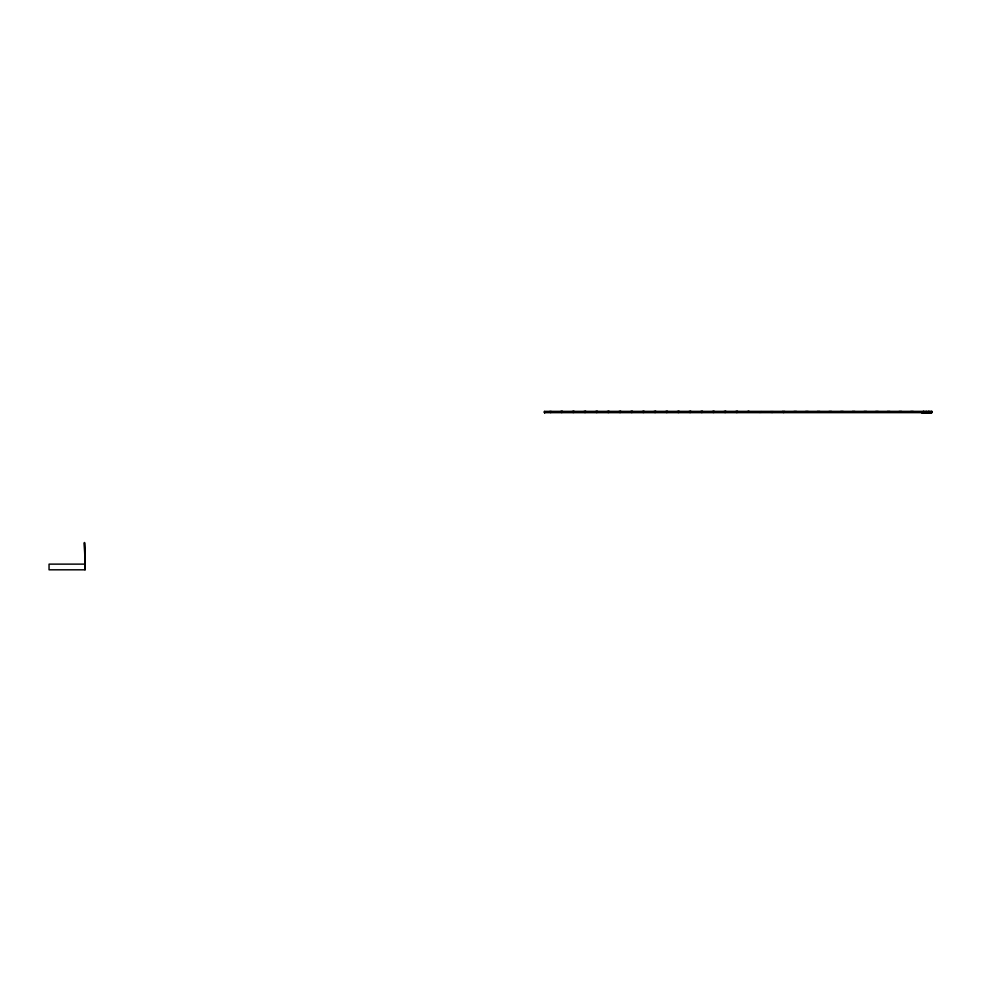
<?xml version="1.0" encoding="UTF-8"?>
<svg xmlns="http://www.w3.org/2000/svg" width="981" height="981" viewBox="0 0 981 981"><rect width="100%" height="100%" fill="white"/><g stroke="black" fill="none" stroke-linecap="round" stroke-linejoin="round"><path stroke-width="1.47" d="M923.06 412.02C923.158 410.058 923.035 413.97 923.146 412.02M923.71 412.02C923.82 410.058 923.685 413.97 923.795 412.02M926.322 412.02C926.42 410.058 926.297 413.97 926.407 412.02M928.602 412.02C928.713 410.058 928.578 413.97 928.688 412.02M929.252 412.02C929.363 410.058 929.228 413.97 929.338 412.02M930.883 412.02C930.994 410.058 930.859 413.97 930.969 412.02M931.864 412.02L931.901 411.358L544.455 411.358L544.467 412.645L544.43 411.444M931.95 412.02L931.913 412.645L931.925 411.444M550.684 412.498C546.037 410.831 555.553 411.505 550.599 412.474M746.958 411.848L748.528 411.186L750.085 411.848M758.644 411.848L761.71 411.677M770.367 411.677L773.396 411.677M749.876 412.167L747.166 412.167M782.2 411.517L784.91 411.517M793.874 411.517L796.584 411.517M805.56 411.517L808.27 411.517M817.234 411.517L819.944 411.517M828.908 411.517L831.618 411.517M840.594 411.517L843.292 411.517M852.268 411.517L854.978 411.517M863.942 411.517L866.652 411.517M875.616 411.517L878.326 411.517M887.302 411.517L890 411.517M898.976 411.517L901.686 411.517M910.65 411.517L913.36 411.517M761.305 412.314L759.098 412.314M772.66 412.412L770.772 412.314M783.966 412.474L783.157 412.474M544.455 412.67L931.901 412.645M84.476 542.554L85.065 569.814L49.05 569.814L49.05 564.124L85.065 564.124L84.476 542.554L85.065 569.814M931.619 412.02C931.521 410.144 931.656 413.884 931.533 412.02M929.019 412.02C928.909 410.083 929.044 413.97 928.921 412.02M928.357 412.02C928.259 410.193 928.394 413.847 928.271 412.02M926.726 412.02C926.628 410.193 926.763 413.847 926.64 412.02M925.757 412.02C925.659 410.193 925.782 413.847 925.659 412.02M924.114 412.02C924.016 410.144 924.151 413.884 924.028 412.02M923.464 412.02C923.366 410.07 923.501 413.97 923.379 412.02M544.713 411.848L544.774 412.645L544.713 411.848M921.772 411.848L921.821 412.645L921.772 411.848M922.079 411.848L922.128 412.645L922.079 411.848M922.398 411.848L922.459 412.645L922.398 411.848M922.729 411.848L922.778 412.645L922.729 411.848M924.36 411.848L924.409 412.645L924.36 411.848M924.691 411.848L924.74 412.645L924.691 411.848M925.009 411.848L925.071 412.645L925.009 411.848M925.341 411.848L925.39 412.645L925.341 411.848M925.99 411.848L926.039 412.67L925.99 411.848M926.971 411.848L927.02 412.645L926.971 411.848M927.303 411.848L927.352 412.645L927.303 411.848M927.621 411.848L927.67 412.645L927.621 411.848M927.952 411.848L928.001 412.645L927.952 411.848M929.583 411.848L929.632 412.645L929.583 411.848M929.902 411.848L929.963 412.645L929.902 411.848M930.233 411.848L930.282 412.645L930.233 411.848M930.564 411.848L930.613 412.645L930.564 411.848M931.214 411.848L931.251 412.67L931.214 411.848M560.188 411.677C562.677 414.411 564.382 409.629 560.188 411.677M571.862 411.677C574.351 414.411 576.055 409.629 571.862 411.677M583.536 411.677C586.037 414.411 587.742 409.629 583.536 411.677M595.209 411.677C597.711 414.411 599.416 409.629 595.209 411.677M606.896 411.677C609.385 414.411 611.089 409.629 606.896 411.677M618.57 411.677C621.059 414.411 622.763 409.629 618.57 411.677M630.243 411.677C632.745 414.411 634.449 409.629 630.243 411.677M641.917 411.677C644.419 414.411 646.123 409.629 641.917 411.677M653.604 411.677C656.093 414.411 657.797 409.629 653.604 411.677M665.277 411.677C667.779 414.411 669.471 409.629 665.277 411.677M676.951 411.677C679.453 414.411 681.157 409.629 676.951 411.677M688.625 411.677C691.127 414.411 692.831 409.629 688.625 411.677M700.311 411.677C702.801 414.411 704.505 409.629 700.311 411.677M711.985 411.677C714.487 414.411 716.191 409.629 711.985 411.677M723.659 411.677C726.161 414.411 727.865 409.629 723.659 411.677M735.333 411.677C737.835 414.411 739.539 409.629 735.333 411.677"/></g></svg>
